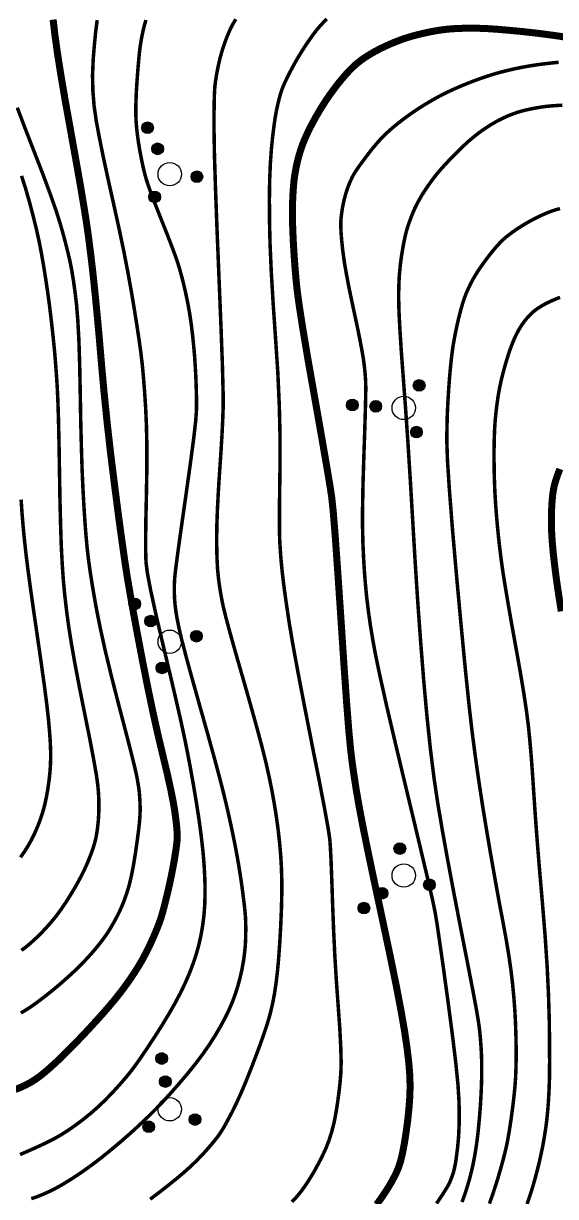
# Model space of a CAD drawing. Extents: x 396500 to 398250, y 1005980 to 1008200.
# Drawn here: x 398204.91 to 398216.28, y 1007827.17 to 1007852.26 of the extents above; entities that cross this region are included whole.
import ezdxf

# ---------------------------------------------------------------- set-up
doc = ezdxf.new("R2010")
doc.units = 0
doc.header["$LTSCALE"] = 0.5
doc.layers.get('0').update_dxf_attribs({"linetype": 'CONTINUOUS'})
doc.layers.add('DGX', color=2, linetype='CONTINUOUS')
doc.layers.add('ZBTZ', color=3, linetype='CONTINUOUS')

# ---------------------------------------------------------------- blocks, each defined once
blk = doc.blocks.new('*U110')
at = {"linetype": 'Continuous'}
for points in [[(-0.25, 2.2), (-0.238, 2.123), (-0.238, 2.277)], [(-0.238, 2.277), (-0.202, 2.053), (-0.202, 2.347)], [(-0.202, 2.053), (-0.238, 2.277), (-0.238, 2.123)], [(-0.202, 2.347), (-0.147, 1.998), (-0.147, 2.402)], [(-0.147, 1.998), (-0.202, 2.347), (-0.202, 2.053)], [(-0.147, 2.402), (-0.077, 1.962), (-0.077, 2.438)], [(-0.077, 1.962), (-0.147, 2.402), (-0.147, 1.998)], [(-0.077, 2.438), (0, 1.95), (0, 2.45)], [(0, 1.95), (-0.077, 2.438), (-0.077, 1.962)], [(0, 2.45), (0.077, 1.962), (0.077, 2.438)], [(0.077, 1.962), (0, 2.45), (0, 1.95)], [(0.077, 2.438), (0.147, 1.998), (0.147, 2.402)], [(0.147, 1.998), (0.077, 2.438), (0.077, 1.962)], [(0.147, 2.402), (0.202, 2.053), (0.202, 2.347)], [(0.202, 2.053), (0.147, 2.402), (0.147, 1.998)], [(0.202, 2.347), (0.238, 2.123), (0.238, 2.277)], [(0.238, 2.123), (0.202, 2.347), (0.202, 2.053)], [(0.25, 2.2), (0.238, 2.277), (0.238, 2.123)]]:
    blk.add_solid(points, dxfattribs=at)
blk = doc.blocks.new('*U109')
at = {"linetype": 'Continuous'}
for points in [[(-0.25, 1.2), (-0.238, 1.123), (-0.238, 1.277)], [(-0.238, 1.277), (-0.202, 1.053), (-0.202, 1.347)], [(-0.202, 1.053), (-0.238, 1.277), (-0.238, 1.123)], [(-0.202, 1.347), (-0.147, 0.998), (-0.147, 1.402)], [(-0.147, 0.998), (-0.202, 1.347), (-0.202, 1.053)], [(-0.147, 1.402), (-0.077, 0.962), (-0.077, 1.438)], [(-0.077, 0.962), (-0.147, 1.402), (-0.147, 0.998)], [(-0.077, 1.438), (0, 0.95), (0, 1.45)], [(0, 0.95), (-0.077, 1.438), (-0.077, 0.962)], [(0, 1.45), (0.077, 0.962), (0.077, 1.438)], [(0.077, 0.962), (0, 1.45), (0, 0.95)], [(0.077, 1.438), (0.147, 0.998), (0.147, 1.402)], [(0.147, 0.998), (0.077, 1.438), (0.077, 0.962)], [(0.147, 1.402), (0.202, 1.053), (0.202, 1.347)], [(0.202, 1.053), (0.147, 1.402), (0.147, 0.998)], [(0.202, 1.347), (0.238, 1.123), (0.238, 1.277)], [(0.238, 1.123), (0.202, 1.347), (0.202, 1.053)], [(0.25, 1.2), (0.238, 1.277), (0.238, 1.123)]]:
    blk.add_solid(points, dxfattribs=at)
blk = doc.blocks.new('*U108')
at = {"linetype": 'Continuous'}
for points in [[(-1.238, -0.523), (-1.202, -0.747), (-1.202, -0.453)], [(-1.202, -0.453), (-1.147, -0.802), (-1.147, -0.398)], [(-1.147, -0.802), (-1.202, -0.453), (-1.202, -0.747)], [(-1.147, -0.398), (-1.077, -0.838), (-1.077, -0.362)], [(-1.077, -0.838), (-1.147, -0.398), (-1.147, -0.802)], [(-1.077, -0.362), (-1, -0.85), (-1, -0.35)], [(-1, -0.85), (-1.077, -0.362), (-1.077, -0.838)], [(-1, -0.35), (-0.923, -0.838), (-0.923, -0.362)], [(-0.923, -0.838), (-1, -0.35), (-1, -0.85)], [(-0.923, -0.362), (-0.853, -0.802), (-0.853, -0.398)], [(-0.853, -0.802), (-0.923, -0.362), (-0.923, -0.838)], [(-0.853, -0.398), (-0.798, -0.747), (-0.798, -0.453)], [(-0.798, -0.747), (-0.853, -0.398), (-0.853, -0.802)], [(-0.798, -0.453), (-0.762, -0.677), (-0.762, -0.523)], [(-0.762, -0.677), (-0.798, -0.453), (-0.798, -0.747)], [(-1.25, -0.6), (-1.238, -0.677), (-1.238, -0.523)], [(-1.202, -0.747), (-1.238, -0.523), (-1.238, -0.677)], [(-0.75, -0.6), (-0.762, -0.523), (-0.762, -0.677)]]:
    blk.add_solid(points, dxfattribs=at)
blk = doc.blocks.new('*U107')
at = {"linetype": 'Continuous'}
for points in [[(0.762, -0.523), (0.798, -0.747), (0.798, -0.453)], [(0.798, -0.453), (0.853, -0.802), (0.853, -0.398)], [(0.853, -0.802), (0.798, -0.453), (0.798, -0.747)], [(0.853, -0.398), (0.923, -0.838), (0.923, -0.362)], [(0.923, -0.838), (0.853, -0.398), (0.853, -0.802)], [(0.923, -0.362), (1, -0.85), (1, -0.35)], [(1, -0.85), (0.923, -0.362), (0.923, -0.838)], [(1, -0.35), (1.077, -0.838), (1.077, -0.362)], [(1.077, -0.838), (1, -0.35), (1, -0.85)], [(1.077, -0.362), (1.147, -0.802), (1.147, -0.398)], [(1.147, -0.802), (1.077, -0.362), (1.077, -0.838)], [(1.147, -0.398), (1.202, -0.747), (1.202, -0.453)], [(1.202, -0.747), (1.147, -0.398), (1.147, -0.802)], [(1.202, -0.453), (1.238, -0.677), (1.238, -0.523)], [(1.238, -0.677), (1.202, -0.453), (1.202, -0.747)], [(0.75, -0.6), (0.762, -0.677), (0.762, -0.523)], [(0.798, -0.747), (0.762, -0.523), (0.762, -0.677)], [(1.25, -0.6), (1.238, -0.523), (1.238, -0.677)]]:
    blk.add_solid(points, dxfattribs=at)
blk = doc.blocks.new('gc160')
for centre, radius in [((0, 2.2), 0.25), ((0, 1.2), 0.25), ((0, 0), 0.5), ((-1, -0.6), 0.25), ((1, -0.6), 0.25)]:
    blk.add_circle(centre, radius)
at = {"linetype": 'Continuous'}
for name in ['*U110', '*U109', '*U108', '*U107']:
    blk.add_blockref(name, (0, 0), dxfattribs=at)

msp = doc.modelspace()

# ---------------------------------------------------------------- linework, layer by layer
at = {"layer": 'DGX', "color": 3, "linetype": 'Continuous', "lineweight": -2, "const_width": 0.15}
for points in [[(398205.545, 1007852.344), (398205.583, 1007852.019), (398205.636, 1007851.637), (398205.709, 1007851.168), (398205.804, 1007850.611), (398205.919, 1007849.968), (398206.033, 1007849.334), (398206.126, 1007848.806), (398206.197, 1007848.385), (398206.247, 1007848.071), (398206.287, 1007847.798), (398206.326, 1007847.502), (398206.365, 1007847.184), (398206.404, 1007846.842), (398206.444, 1007846.459), (398206.487, 1007846.016), (398206.533, 1007845.512), (398206.581, 1007844.948), (398206.636, 1007844.343), (398206.7, 1007843.716), (398206.773, 1007843.068), (398206.856, 1007842.397), (398206.938, 1007841.763), (398207.011, 1007841.221), (398207.075, 1007840.773), (398207.13, 1007840.418), (398207.188, 1007840.076), (398207.26, 1007839.666), (398207.349, 1007839.188), (398207.452, 1007838.643), (398207.563, 1007838.082), (398207.672, 1007837.558), (398207.78, 1007837.07), (398207.887, 1007836.62), (398207.983, 1007836.217), (398208.059, 1007835.873), (398208.115, 1007835.589), (398208.151, 1007835.364), (398208.174, 1007835.184), (398208.189, 1007835.035), (398208.196, 1007834.918), (398208.196, 1007834.832), (398208.189, 1007834.75), (398208.177, 1007834.647), (398208.159, 1007834.523), (398208.135, 1007834.377), (398208.106, 1007834.217), (398208.074, 1007834.051), (398208.037, 1007833.877), (398207.997, 1007833.697), (398207.955, 1007833.524), (398207.917, 1007833.372), (398207.881, 1007833.241), (398207.849, 1007833.13), (398207.811, 1007833.022), (398207.762, 1007832.895), (398207.701, 1007832.75), (398207.628, 1007832.587), (398207.545, 1007832.417), (398207.458, 1007832.251), (398207.364, 1007832.09), (398207.265, 1007831.934), (398207.162, 1007831.782), (398207.057, 1007831.636), (398206.95, 1007831.495), (398206.841, 1007831.36), (398206.728, 1007831.226), (398206.609, 1007831.089), (398206.484, 1007830.949), (398206.353, 1007830.806), (398206.221, 1007830.664), (398206.092, 1007830.529), (398205.966, 1007830.399), (398205.843, 1007830.274), (398205.724, 1007830.156), (398205.607, 1007830.045), (398205.493, 1007829.941), (398205.383, 1007829.844), (398205.273, 1007829.756), (398205.165, 1007829.678), (398205.057, 1007829.61), (398204.95, 1007829.554), (398204.843, 1007829.505), (398204.736, 1007829.462)], [(398216.53, 1007851.963), (398216.322, 1007851.995), (398216.09, 1007852.027), (398215.835, 1007852.059), (398215.556, 1007852.09), (398215.282, 1007852.116), (398215.039, 1007852.137), (398214.827, 1007852.151), (398214.648, 1007852.158), (398214.489, 1007852.16), (398214.337, 1007852.159), (398214.194, 1007852.155), (398214.059, 1007852.147), (398213.924, 1007852.134), (398213.782, 1007852.115), (398213.633, 1007852.089), (398213.477, 1007852.056), (398213.321, 1007852.019), (398213.172, 1007851.978), (398213.031, 1007851.933), (398212.898, 1007851.884), (398212.77, 1007851.832), (398212.646, 1007851.777), (398212.526, 1007851.719), (398212.41, 1007851.657), (398212.301, 1007851.594), (398212.201, 1007851.53), (398212.11, 1007851.466), (398212.028, 1007851.4), (398211.95, 1007851.33), (398211.87, 1007851.25), (398211.788, 1007851.16), (398211.704, 1007851.061), (398211.619, 1007850.957), (398211.538, 1007850.849), (398211.458, 1007850.739), (398211.381, 1007850.627), (398211.307, 1007850.512), (398211.234, 1007850.394), (398211.164, 1007850.274), (398211.096, 1007850.15), (398211.034, 1007850.031), (398210.98, 1007849.921), (398210.934, 1007849.82), (398210.896, 1007849.729), (398210.863, 1007849.642), (398210.833, 1007849.554), (398210.805, 1007849.464), (398210.78, 1007849.373), (398210.757, 1007849.281), (398210.737, 1007849.187), (398210.719, 1007849.09), (398210.703, 1007848.992), (398210.689, 1007848.884), (398210.678, 1007848.759), (398210.669, 1007848.616), (398210.661, 1007848.456), (398210.657, 1007848.274), (398210.658, 1007848.067), (398210.665, 1007847.834), (398210.677, 1007847.576), (398210.693, 1007847.308), (398210.712, 1007847.047), (398210.734, 1007846.791), (398210.76, 1007846.542), (398210.804, 1007846.216), (398210.88, 1007845.729), (398210.988, 1007845.083), (398211.13, 1007844.277), (398211.271, 1007843.477), (398211.379, 1007842.852), (398211.455, 1007842.402), (398211.497, 1007842.125), (398211.529, 1007841.821), (398211.572, 1007841.287), (398211.626, 1007840.525), (398211.693, 1007839.533), (398211.759, 1007838.53), (398211.815, 1007837.734), (398211.861, 1007837.145), (398211.897, 1007836.763), (398211.931, 1007836.476), (398211.974, 1007836.172), (398212.024, 1007835.85), (398212.083, 1007835.512), (398212.16, 1007835.103), (398212.268, 1007834.57), (398212.405, 1007833.915), (398212.572, 1007833.136), (398212.738, 1007832.353), (398212.875, 1007831.685), (398212.98, 1007831.132), (398213.056, 1007830.693), (398213.108, 1007830.334), (398213.145, 1007830.018), (398213.166, 1007829.745), (398213.171, 1007829.516), (398213.164, 1007829.3), (398213.147, 1007829.068), (398213.122, 1007828.82), (398213.087, 1007828.555), (398213.047, 1007828.302), (398213.006, 1007828.088), (398212.963, 1007827.913), (398212.918, 1007827.779), (398212.866, 1007827.66), (398212.801, 1007827.533), (398212.724, 1007827.399), (398212.635, 1007827.258), (398212.542, 1007827.122), (398212.456, 1007827.003)], [(398216.371, 1007842.733), (398216.323, 1007842.609), (398216.285, 1007842.498), (398216.257, 1007842.402), (398216.235, 1007842.301), (398216.217, 1007842.178), (398216.203, 1007842.034), (398216.194, 1007841.867), (398216.189, 1007841.688), (398216.19, 1007841.509), (398216.197, 1007841.328), (398216.21, 1007841.145), (398216.227, 1007840.957), (398216.249, 1007840.755), (398216.275, 1007840.541), (398216.305, 1007840.315), (398216.345, 1007840.042), (398216.401, 1007839.689)]]:
    msp.add_lwpolyline(points, dxfattribs=at)
at = {"layer": 'DGX', "linetype": 'Continuous', "const_width": 0.075}
for points in [[(398206.486, 1007852.333), (398206.455, 1007852.092), (398206.427, 1007851.812), (398206.401, 1007851.492), (398206.387, 1007851.155), (398206.394, 1007850.821), (398206.421, 1007850.492), (398206.468, 1007850.167), (398206.534, 1007849.816), (398206.616, 1007849.41), (398206.715, 1007848.95), (398206.83, 1007848.435), (398206.946, 1007847.909), (398207.05, 1007847.416), (398207.139, 1007846.956), (398207.216, 1007846.529), (398207.281, 1007846.141), (398207.336, 1007845.796), (398207.381, 1007845.496), (398207.417, 1007845.239), (398207.447, 1007844.988), (398207.474, 1007844.704), (398207.499, 1007844.386), (398207.522, 1007844.036), (398207.539, 1007843.645), (398207.548, 1007843.206), (398207.547, 1007842.72), (398207.538, 1007842.186), (398207.527, 1007841.677), (398207.522, 1007841.267), (398207.523, 1007840.955), (398207.529, 1007840.742), (398207.558, 1007840.511), (398207.627, 1007840.146), (398207.736, 1007839.646), (398207.884, 1007839.011), (398208.039, 1007838.361), (398208.167, 1007837.814), (398208.268, 1007837.371), (398208.342, 1007837.03), (398208.404, 1007836.728), (398208.467, 1007836.396), (398208.532, 1007836.035), (398208.598, 1007835.646), (398208.659, 1007835.255), (398208.708, 1007834.891), (398208.746, 1007834.553), (398208.772, 1007834.241), (398208.787, 1007833.952), (398208.791, 1007833.682), (398208.785, 1007833.43), (398208.768, 1007833.198), (398208.741, 1007832.978), (398208.704, 1007832.764), (398208.658, 1007832.556), (398208.602, 1007832.355), (398208.536, 1007832.155), (398208.458, 1007831.951), (398208.369, 1007831.745), (398208.269, 1007831.536), (398208.154, 1007831.318), (398208.022, 1007831.086), (398207.874, 1007830.84), (398207.708, 1007830.579), (398207.545, 1007830.332), (398207.405, 1007830.125), (398207.286, 1007829.958), (398207.191, 1007829.832), (398207.101, 1007829.722), (398206.999, 1007829.604), (398206.887, 1007829.478), (398206.762, 1007829.344), (398206.628, 1007829.208), (398206.486, 1007829.074), (398206.337, 1007828.944), (398206.18, 1007828.817), (398206.02, 1007828.697), (398205.865, 1007828.589), (398205.714, 1007828.493), (398205.567, 1007828.409), (398205.389, 1007828.319), (398205.146, 1007828.206), (398204.838, 1007828.071)], [(398207.528, 1007852.336), (398207.497, 1007852.23), (398207.471, 1007852.125), (398207.448, 1007852.019), (398207.427, 1007851.911), (398207.409, 1007851.801), (398207.392, 1007851.67), (398207.375, 1007851.497), (398207.356, 1007851.281), (398207.337, 1007851.024), (398207.321, 1007850.762), (398207.313, 1007850.533), (398207.311, 1007850.338), (398207.317, 1007850.176), (398207.329, 1007850.026), (398207.347, 1007849.868), (398207.37, 1007849.702), (398207.4, 1007849.527), (398207.433, 1007849.356), (398207.465, 1007849.201), (398207.498, 1007849.062), (398207.532, 1007848.939), (398207.577, 1007848.799), (398207.645, 1007848.609), (398207.738, 1007848.367), (398207.853, 1007848.075), (398207.97, 1007847.781), (398208.066, 1007847.533), (398208.141, 1007847.332), (398208.196, 1007847.177), (398208.24, 1007847.036), (398208.285, 1007846.876), (398208.331, 1007846.696), (398208.377, 1007846.497), (398208.421, 1007846.285), (398208.46, 1007846.067), (398208.494, 1007845.843), (398208.522, 1007845.613), (398208.546, 1007845.382), (398208.566, 1007845.157), (398208.581, 1007844.936), (398208.593, 1007844.719), (398208.601, 1007844.514), (398208.606, 1007844.325), (398208.608, 1007844.153), (398208.607, 1007843.997), (398208.592, 1007843.773), (398208.549, 1007843.395), (398208.479, 1007842.865), (398208.383, 1007842.18), (398208.286, 1007841.5), (398208.214, 1007840.983), (398208.167, 1007840.627), (398208.145, 1007840.435), (398208.137, 1007840.322), (398208.134, 1007840.207), (398208.134, 1007840.088), (398208.139, 1007839.966), (398208.149, 1007839.835), (398208.168, 1007839.688), (398208.195, 1007839.524), (398208.231, 1007839.344), (398208.288, 1007839.098), (398208.382, 1007838.737), (398208.512, 1007838.26), (398208.678, 1007837.667), (398208.848, 1007837.063), (398208.989, 1007836.553), (398209.1, 1007836.138), (398209.182, 1007835.816), (398209.248, 1007835.543), (398209.309, 1007835.275), (398209.366, 1007835.012), (398209.419, 1007834.754), (398209.467, 1007834.502), (398209.509, 1007834.26), (398209.547, 1007834.026), (398209.579, 1007833.802), (398209.606, 1007833.598), (398209.627, 1007833.427), (398209.642, 1007833.287), (398209.652, 1007833.179), (398209.657, 1007833.08), (398209.66, 1007832.966), (398209.66, 1007832.837), (398209.658, 1007832.693), (398209.65, 1007832.537), (398209.634, 1007832.373), (398209.61, 1007832.201), (398209.577, 1007832.021), (398209.536, 1007831.84), (398209.488, 1007831.664), (398209.433, 1007831.493), (398209.372, 1007831.327), (398209.3, 1007831.161), (398209.215, 1007830.987), (398209.117, 1007830.806), (398209.007, 1007830.617), (398208.883, 1007830.423), (398208.745, 1007830.224), (398208.592, 1007830.02), (398208.425, 1007829.812), (398208.252, 1007829.607), (398208.081, 1007829.412), (398207.912, 1007829.226), (398207.745, 1007829.051), (398207.573, 1007828.879), (398207.387, 1007828.702), (398207.189, 1007828.521), (398206.977, 1007828.336), (398206.765, 1007828.158), (398206.564, 1007827.996), (398206.375, 1007827.851), (398206.197, 1007827.723), (398206.03, 1007827.609), (398205.873, 1007827.509), (398205.727, 1007827.42), (398205.59, 1007827.345), (398205.459, 1007827.279), (398205.33, 1007827.221), (398205.203, 1007827.17), (398205.079, 1007827.127)], [(398209.448, 1007852.352), (398209.41, 1007852.291), (398209.374, 1007852.228), (398209.338, 1007852.159), (398209.301, 1007852.076), (398209.261, 1007851.98), (398209.22, 1007851.871), (398209.179, 1007851.754), (398209.142, 1007851.632), (398209.108, 1007851.507), (398209.078, 1007851.378), (398209.052, 1007851.25), (398209.03, 1007851.128), (398209.012, 1007851.011), (398208.999, 1007850.901), (398208.991, 1007850.761), (398208.985, 1007850.554), (398208.982, 1007850.28), (398208.983, 1007849.939), (398208.991, 1007849.465), (398209.012, 1007848.79), (398209.044, 1007847.914), (398209.088, 1007846.838), (398209.131, 1007845.781), (398209.161, 1007844.962), (398209.176, 1007844.38), (398209.177, 1007844.037), (398209.168, 1007843.784), (398209.153, 1007843.474), (398209.131, 1007843.108), (398209.102, 1007842.684), (398209.075, 1007842.256), (398209.055, 1007841.874), (398209.043, 1007841.538), (398209.039, 1007841.25), (398209.041, 1007840.997), (398209.048, 1007840.773), (398209.059, 1007840.575), (398209.076, 1007840.405), (398209.097, 1007840.249), (398209.121, 1007840.094), (398209.149, 1007839.939), (398209.181, 1007839.784), (398209.233, 1007839.572), (398209.32, 1007839.245), (398209.444, 1007838.802), (398209.604, 1007838.244), (398209.768, 1007837.669), (398209.905, 1007837.176), (398210.014, 1007836.765), (398210.096, 1007836.434), (398210.16, 1007836.146), (398210.219, 1007835.857), (398210.27, 1007835.57), (398210.316, 1007835.283), (398210.354, 1007835.001), (398210.384, 1007834.728), (398210.407, 1007834.464), (398210.422, 1007834.209), (398210.43, 1007833.944), (398210.43, 1007833.647), (398210.422, 1007833.32), (398210.407, 1007832.961), (398210.387, 1007832.604), (398210.364, 1007832.282), (398210.338, 1007831.995), (398210.308, 1007831.743), (398210.274, 1007831.513), (398210.232, 1007831.293), (398210.182, 1007831.082), (398210.124, 1007830.882), (398210.056, 1007830.674), (398209.975, 1007830.444), (398209.882, 1007830.192), (398209.776, 1007829.916), (398209.668, 1007829.644), (398209.566, 1007829.402), (398209.47, 1007829.19), (398209.381, 1007829.007), (398209.3, 1007828.852), (398209.229, 1007828.721), (398209.169, 1007828.616), (398209.118, 1007828.535), (398209.066, 1007828.461), (398208.998, 1007828.375), (398208.916, 1007828.275), (398208.819, 1007828.163), (398208.711, 1007828.045), (398208.596, 1007827.927), (398208.474, 1007827.81), (398208.344, 1007827.693), (398208.199, 1007827.57), (398208.029, 1007827.433), (398207.836, 1007827.281), (398207.619, 1007827.116)], [(398211.393, 1007852.359), (398211.316, 1007852.282), (398211.247, 1007852.207), (398211.184, 1007852.133), (398211.123, 1007852.055), (398211.057, 1007851.964), (398210.985, 1007851.861), (398210.908, 1007851.745), (398210.829, 1007851.62), (398210.753, 1007851.493), (398210.679, 1007851.361), (398210.607, 1007851.225), (398210.542, 1007851.096), (398210.489, 1007850.985), (398210.449, 1007850.89), (398210.42, 1007850.812), (398210.396, 1007850.735), (398210.371, 1007850.642), (398210.345, 1007850.533), (398210.318, 1007850.409), (398210.29, 1007850.257), (398210.263, 1007850.069), (398210.235, 1007849.842), (398210.208, 1007849.578), (398210.186, 1007849.272), (398210.171, 1007848.916), (398210.165, 1007848.513), (398210.167, 1007848.06), (398210.179, 1007847.546), (398210.205, 1007846.957), (398210.244, 1007846.293), (398210.295, 1007845.554), (398210.345, 1007844.798), (398210.377, 1007844.084), (398210.393, 1007843.413), (398210.392, 1007842.784), (398210.384, 1007842.233), (398210.38, 1007841.793), (398210.38, 1007841.465), (398210.384, 1007841.25), (398210.393, 1007841.086), (398210.404, 1007840.913), (398210.419, 1007840.732), (398210.438, 1007840.542), (398210.463, 1007840.326), (398210.497, 1007840.067), (398210.54, 1007839.766), (398210.592, 1007839.422), (398210.665, 1007838.989), (398210.769, 1007838.42), (398210.904, 1007837.715), (398211.069, 1007836.875), (398211.23, 1007836.064), (398211.348, 1007835.45), (398211.423, 1007835.031), (398211.456, 1007834.808), (398211.469, 1007834.629), (398211.483, 1007834.342), (398211.498, 1007833.947), (398211.515, 1007833.444), (398211.536, 1007832.89), (398211.562, 1007832.341), (398211.595, 1007831.797), (398211.634, 1007831.258), (398211.669, 1007830.767), (398211.69, 1007830.363), (398211.698, 1007830.049), (398211.692, 1007829.823), (398211.677, 1007829.634), (398211.655, 1007829.434), (398211.627, 1007829.221), (398211.593, 1007828.997), (398211.551, 1007828.774), (398211.499, 1007828.567), (398211.439, 1007828.376), (398211.371, 1007828.202), (398211.294, 1007828.036), (398211.21, 1007827.872), (398211.121, 1007827.71), (398211.024, 1007827.549), (398210.926, 1007827.399), (398210.83, 1007827.267), (398210.737, 1007827.154), (398210.646, 1007827.059)], [(398213.736, 1007827.024), (398213.831, 1007827.166), (398213.906, 1007827.282), (398213.962, 1007827.373), (398213.998, 1007827.437), (398214.023, 1007827.492), (398214.048, 1007827.552), (398214.073, 1007827.619), (398214.097, 1007827.692), (398214.12, 1007827.785), (398214.144, 1007827.909), (398214.166, 1007828.067), (398214.189, 1007828.256), (398214.208, 1007828.471), (398214.218, 1007828.703), (398214.221, 1007828.952), (398214.215, 1007829.219), (398214.194, 1007829.559), (398214.147, 1007830.029), (398214.075, 1007830.628), (398213.979, 1007831.357), (398213.881, 1007832.071), (398213.802, 1007832.625), (398213.744, 1007833.02), (398213.705, 1007833.256), (398213.647, 1007833.534), (398213.527, 1007834.053), (398213.347, 1007834.814), (398213.107, 1007835.817), (398212.862, 1007836.844), (398212.668, 1007837.675), (398212.526, 1007838.311), (398212.434, 1007838.751), (398212.373, 1007839.085), (398212.321, 1007839.401), (398212.279, 1007839.698), (398212.245, 1007839.977), (398212.218, 1007840.253), (398212.195, 1007840.539), (398212.177, 1007840.836), (398212.163, 1007841.144), (398212.155, 1007841.495), (398212.156, 1007841.922), (398212.165, 1007842.425), (398212.183, 1007843.004), (398212.202, 1007843.56), (398212.215, 1007843.994), (398212.223, 1007844.306), (398212.224, 1007844.497), (398212.22, 1007844.63), (398212.21, 1007844.77), (398212.195, 1007844.919), (398212.175, 1007845.074), (398212.143, 1007845.264), (398212.096, 1007845.513), (398212.033, 1007845.823), (398211.953, 1007846.193), (398211.874, 1007846.57), (398211.81, 1007846.901), (398211.762, 1007847.186), (398211.73, 1007847.426), (398211.709, 1007847.625), (398211.696, 1007847.792), (398211.69, 1007847.925), (398211.691, 1007848.025), (398211.697, 1007848.11), (398211.708, 1007848.2), (398211.722, 1007848.293), (398211.74, 1007848.39), (398211.761, 1007848.487), (398211.785, 1007848.578), (398211.81, 1007848.665), (398211.838, 1007848.747), (398211.867, 1007848.823), (398211.897, 1007848.894), (398211.928, 1007848.959), (398211.959, 1007849.019), (398212, 1007849.088), (398212.062, 1007849.18), (398212.144, 1007849.294), (398212.247, 1007849.432), (398212.356, 1007849.573), (398212.459, 1007849.697), (398212.555, 1007849.804), (398212.644, 1007849.893), (398212.732, 1007849.974), (398212.824, 1007850.053), (398212.92, 1007850.132), (398213.019, 1007850.209), (398213.122, 1007850.285), (398213.227, 1007850.359), (398213.333, 1007850.43), (398213.441, 1007850.5), (398213.55, 1007850.566), (398213.658, 1007850.629), (398213.766, 1007850.689), (398213.874, 1007850.746), (398213.987, 1007850.802), (398214.111, 1007850.859), (398214.246, 1007850.918), (398214.392, 1007850.978), (398214.542, 1007851.037), (398214.689, 1007851.09), (398214.834, 1007851.139), (398214.976, 1007851.183), (398215.117, 1007851.223), (398215.262, 1007851.259), (398215.409, 1007851.293), (398215.559, 1007851.324), (398215.712, 1007851.351), (398215.868, 1007851.376), (398216.027, 1007851.397), (398216.189, 1007851.416), (398216.344, 1007851.432)], [(398214.28, 1007827.056), (398214.34, 1007827.223), (398214.391, 1007827.38), (398214.435, 1007827.529), (398214.471, 1007827.668), (398214.503, 1007827.803), (398214.531, 1007827.939), (398214.557, 1007828.077), (398214.579, 1007828.216), (398214.6, 1007828.364), (398214.62, 1007828.527), (398214.638, 1007828.705), (398214.656, 1007828.898), (398214.671, 1007829.095), (398214.683, 1007829.287), (398214.692, 1007829.472), (398214.698, 1007829.651), (398214.701, 1007829.825), (398214.701, 1007829.996), (398214.697, 1007830.163), (398214.689, 1007830.327), (398214.678, 1007830.486), (398214.665, 1007830.639), (398214.649, 1007830.786), (398214.629, 1007830.927), (398214.591, 1007831.153), (398214.517, 1007831.552), (398214.406, 1007832.126), (398214.259, 1007832.874), (398214.105, 1007833.669), (398213.971, 1007834.385), (398213.857, 1007835.021), (398213.763, 1007835.578), (398213.681, 1007836.13), (398213.604, 1007836.752), (398213.531, 1007837.444), (398213.462, 1007838.206), (398213.398, 1007839.016), (398213.337, 1007839.852), (398213.281, 1007840.714), (398213.228, 1007841.602), (398213.177, 1007842.468), (398213.127, 1007843.264), (398213.077, 1007843.99), (398213.028, 1007844.647), (398212.985, 1007845.222), (398212.954, 1007845.702), (398212.934, 1007846.088), (398212.927, 1007846.379), (398212.929, 1007846.619), (398212.939, 1007846.849), (398212.959, 1007847.071), (398212.986, 1007847.284), (398213.019, 1007847.48), (398213.052, 1007847.651), (398213.086, 1007847.797), (398213.121, 1007847.918), (398213.158, 1007848.025), (398213.196, 1007848.127), (398213.236, 1007848.226), (398213.278, 1007848.32), (398213.324, 1007848.414), (398213.376, 1007848.509), (398213.433, 1007848.606), (398213.496, 1007848.704), (398213.562, 1007848.801), (398213.628, 1007848.894), (398213.694, 1007848.981), (398213.759, 1007849.063), (398213.832, 1007849.148), (398213.918, 1007849.243), (398214.017, 1007849.349), (398214.13, 1007849.465), (398214.244, 1007849.578), (398214.349, 1007849.678), (398214.444, 1007849.764), (398214.53, 1007849.836), (398214.611, 1007849.899), (398214.691, 1007849.959), (398214.771, 1007850.015), (398214.85, 1007850.066), (398214.929, 1007850.115), (398215.007, 1007850.16), (398215.084, 1007850.201), (398215.16, 1007850.239), (398215.236, 1007850.274), (398215.312, 1007850.306), (398215.387, 1007850.334), (398215.461, 1007850.36), (398215.541, 1007850.384), (398215.629, 1007850.407), (398215.727, 1007850.429), (398215.835, 1007850.451), (398215.949, 1007850.47), (398216.065, 1007850.486), (398216.184, 1007850.498), (398216.306, 1007850.507), (398216.425, 1007850.513)], [(398204.779, 1007850.462), (398204.946, 1007850.02), (398205.14, 1007849.52), (398205.33, 1007849.029), (398205.484, 1007848.612), (398205.604, 1007848.271), (398205.689, 1007848.004), (398205.753, 1007847.781), (398205.81, 1007847.569), (398205.86, 1007847.368), (398205.904, 1007847.179), (398205.943, 1007846.983), (398205.979, 1007846.762), (398206.013, 1007846.518), (398206.045, 1007846.248), (398206.072, 1007845.92), (398206.095, 1007845.498), (398206.112, 1007844.982), (398206.124, 1007844.373), (398206.135, 1007843.751), (398206.149, 1007843.201), (398206.164, 1007842.722), (398206.182, 1007842.314), (398206.202, 1007841.957), (398206.223, 1007841.631), (398206.245, 1007841.335), (398206.269, 1007841.07), (398206.3, 1007840.801), (398206.343, 1007840.493), (398206.399, 1007840.145), (398206.467, 1007839.758), (398206.553, 1007839.325), (398206.661, 1007838.837), (398206.792, 1007838.295), (398206.944, 1007837.698), (398207.091, 1007837.136), (398207.204, 1007836.698), (398207.282, 1007836.382), (398207.326, 1007836.19), (398207.35, 1007836.063), (398207.37, 1007835.943), (398207.385, 1007835.83), (398207.394, 1007835.724), (398207.4, 1007835.621), (398207.403, 1007835.517), (398207.403, 1007835.412), (398207.399, 1007835.304), (398207.389, 1007835.175), (398207.37, 1007835.003), (398207.342, 1007834.788), (398207.305, 1007834.53), (398207.263, 1007834.266), (398207.218, 1007834.036), (398207.171, 1007833.837), (398207.122, 1007833.672), (398207.071, 1007833.527), (398207.018, 1007833.393), (398206.962, 1007833.268), (398206.905, 1007833.154), (398206.848, 1007833.048), (398206.793, 1007832.952), (398206.741, 1007832.864), (398206.69, 1007832.786), (398206.635, 1007832.708), (398206.57, 1007832.621), (398206.494, 1007832.526), (398206.408, 1007832.422), (398206.313, 1007832.314), (398206.211, 1007832.204), (398206.102, 1007832.093), (398205.986, 1007831.981), (398205.864, 1007831.869), (398205.738, 1007831.757), (398205.607, 1007831.645), (398205.471, 1007831.534), (398205.339, 1007831.43), (398205.22, 1007831.34), (398205.114, 1007831.263), (398205.022, 1007831.201), (398204.937, 1007831.147), (398204.855, 1007831.098)], [(398216.374, 1007848.302), (398216.273, 1007848.274), (398216.166, 1007848.238), (398216.053, 1007848.192), (398215.935, 1007848.139), (398215.814, 1007848.078), (398215.691, 1007848.011), (398215.565, 1007847.936), (398215.444, 1007847.859), (398215.338, 1007847.784), (398215.244, 1007847.713), (398215.165, 1007847.644), (398215.091, 1007847.571), (398215.013, 1007847.486), (398214.932, 1007847.39), (398214.846, 1007847.282), (398214.764, 1007847.171), (398214.689, 1007847.067), (398214.622, 1007846.968), (398214.564, 1007846.876), (398214.511, 1007846.785), (398214.462, 1007846.691), (398214.416, 1007846.595), (398214.372, 1007846.496), (398214.331, 1007846.387), (398214.29, 1007846.262), (398214.25, 1007846.122), (398214.21, 1007845.965), (398214.172, 1007845.802), (398214.139, 1007845.641), (398214.109, 1007845.483), (398214.083, 1007845.327), (398214.06, 1007845.157), (398214.038, 1007844.954), (398214.016, 1007844.719), (398213.996, 1007844.451), (398213.978, 1007844.167), (398213.965, 1007843.883), (398213.958, 1007843.599), (398213.956, 1007843.315), (398213.969, 1007842.921), (398214.009, 1007842.306), (398214.074, 1007841.47), (398214.166, 1007840.414), (398214.266, 1007839.333), (398214.354, 1007838.419), (398214.431, 1007837.673), (398214.498, 1007837.096), (398214.563, 1007836.594), (398214.637, 1007836.073), (398214.719, 1007835.534), (398214.81, 1007834.976), (398214.903, 1007834.432), (398214.991, 1007833.932), (398215.073, 1007833.476), (398215.151, 1007833.066), (398215.22, 1007832.69), (398215.278, 1007832.341), (398215.325, 1007832.018), (398215.36, 1007831.722), (398215.387, 1007831.44), (398215.408, 1007831.159), (398215.423, 1007830.881), (398215.432, 1007830.604), (398215.436, 1007830.342), (398215.436, 1007830.108), (398215.432, 1007829.903), (398215.425, 1007829.725), (398215.413, 1007829.555), (398215.396, 1007829.372), (398215.374, 1007829.175), (398215.347, 1007828.965), (398215.318, 1007828.758), (398215.289, 1007828.573), (398215.261, 1007828.408), (398215.232, 1007828.265), (398215.2, 1007828.124), (398215.16, 1007827.966), (398215.112, 1007827.793), (398215.058, 1007827.603), (398214.997, 1007827.406), (398214.933, 1007827.212), (398214.865, 1007827.021)], [(398216.375, 1007846.403), (398216.295, 1007846.373), (398216.212, 1007846.338), (398216.128, 1007846.299), (398216.045, 1007846.257), (398215.969, 1007846.213), (398215.899, 1007846.169), (398215.837, 1007846.124), (398215.778, 1007846.074), (398215.719, 1007846.016), (398215.66, 1007845.95), (398215.602, 1007845.877), (398215.545, 1007845.795), (398215.491, 1007845.706), (398215.44, 1007845.61), (398215.392, 1007845.506), (398215.345, 1007845.392), (398215.298, 1007845.263), (398215.251, 1007845.12), (398215.204, 1007844.963), (398215.16, 1007844.802), (398215.121, 1007844.647), (398215.089, 1007844.499), (398215.062, 1007844.357), (398215.04, 1007844.215), (398215.02, 1007844.066), (398215.002, 1007843.912), (398214.987, 1007843.752), (398214.976, 1007843.573), (398214.968, 1007843.363), (398214.964, 1007843.121), (398214.965, 1007842.847), (398214.97, 1007842.556), (398214.981, 1007842.261), (398214.999, 1007841.961), (398215.023, 1007841.657), (398215.051, 1007841.356), (398215.083, 1007841.066), (398215.118, 1007840.785), (398215.156, 1007840.515), (398215.204, 1007840.215), (398215.266, 1007839.845), (398215.343, 1007839.405), (398215.435, 1007838.895), (398215.526, 1007838.384), (398215.6, 1007837.94), (398215.656, 1007837.563), (398215.696, 1007837.252), (398215.726, 1007836.956), (398215.756, 1007836.618), (398215.784, 1007836.24), (398215.812, 1007835.822), (398215.844, 1007835.345), (398215.885, 1007834.792), (398215.936, 1007834.164), (398215.997, 1007833.46), (398216.055, 1007832.746), (398216.099, 1007832.087), (398216.128, 1007831.484), (398216.144, 1007830.936), (398216.15, 1007830.452), (398216.151, 1007830.042), (398216.148, 1007829.706), (398216.139, 1007829.443), (398216.127, 1007829.222), (398216.111, 1007829.012), (398216.091, 1007828.814), (398216.067, 1007828.626), (398216.038, 1007828.444), (398216.006, 1007828.261), (398215.968, 1007828.077), (398215.927, 1007827.892), (398215.881, 1007827.709), (398215.833, 1007827.529), (398215.782, 1007827.353), (398215.727, 1007827.181), (398215.671, 1007827.014)], [(398204.861, 1007842.079), (398204.881, 1007841.786), (398204.905, 1007841.497), (398204.933, 1007841.211), (398204.964, 1007840.928), (398205.004, 1007840.605), (398205.059, 1007840.195), (398205.129, 1007839.7), (398205.214, 1007839.118), (398205.297, 1007838.54), (398205.364, 1007838.055), (398205.414, 1007837.663), (398205.447, 1007837.365), (398205.468, 1007837.125), (398205.483, 1007836.911), (398205.491, 1007836.723), (398205.493, 1007836.561), (398205.488, 1007836.407), (398205.477, 1007836.244), (398205.458, 1007836.072), (398205.432, 1007835.89), (398205.4, 1007835.708), (398205.362, 1007835.536), (398205.317, 1007835.373), (398205.265, 1007835.22), (398205.209, 1007835.075), (398205.149, 1007834.937), (398205.084, 1007834.806), (398205.016, 1007834.683), (398204.939, 1007834.559), (398204.848, 1007834.428)]]:
    msp.add_lwpolyline(points, dxfattribs=at)
at = {"layer": 'DGX', "linetype": 'Continuous', "const_width": 0.075, "flags": 128}
msp.add_lwpolyline([(398204.87, 1007849.003), (398204.961, 1007848.719), (398205.045, 1007848.424), (398205.121, 1007848.134), (398205.188, 1007847.861), (398205.244, 1007847.608), (398205.29, 1007847.373), (398205.33, 1007847.146), (398205.368, 1007846.916), (398205.404, 1007846.683), (398205.438, 1007846.448), (398205.47, 1007846.209), (398205.499, 1007845.969), (398205.527, 1007845.726), (398205.553, 1007845.482), (398205.577, 1007845.235), (398205.598, 1007844.986), (398205.617, 1007844.734), (398205.633, 1007844.481), (398205.647, 1007844.177), (398205.66, 1007843.777), (398205.671, 1007843.279), (398205.681, 1007842.685), (398205.691, 1007842.08), (398205.704, 1007841.551), (398205.719, 1007841.098), (398205.738, 1007840.721), (398205.761, 1007840.382), (398205.793, 1007840.042), (398205.832, 1007839.702), (398205.878, 1007839.361), (398205.937, 1007838.988), (398206.014, 1007838.553), (398206.109, 1007838.055), (398206.221, 1007837.495), (398206.329, 1007836.956), (398206.411, 1007836.523), (398206.468, 1007836.197), (398206.499, 1007835.976), (398206.514, 1007835.81), (398206.522, 1007835.647), (398206.523, 1007835.488), (398206.518, 1007835.333), (398206.508, 1007835.185), (398206.493, 1007835.05), (398206.475, 1007834.928), (398206.454, 1007834.819), (398206.425, 1007834.71), (398206.387, 1007834.59), (398206.339, 1007834.458), (398206.281, 1007834.315), (398206.212, 1007834.161), (398206.131, 1007833.999), (398206.038, 1007833.828), (398205.932, 1007833.648), (398205.822, 1007833.473), (398205.715, 1007833.315), (398205.612, 1007833.175), (398205.512, 1007833.052), (398205.416, 1007832.942), (398205.323, 1007832.842), (398205.233, 1007832.75), (398205.146, 1007832.668), (398205.065, 1007832.595), (398204.992, 1007832.533), (398204.926, 1007832.481), (398204.867, 1007832.439)], dxfattribs=at)

# ---------------------------------------------------------------- block references
at = {"layer": 'ZBTZ', "linetype": 'Continuous', "yscale": 0.5}
for p, xscale, rotation in [((398208.036, 1007849.039), 0.500000000017394, 25.53849910248589), ((398213.036, 1007844.039), 0.5000000000465856, 86.67378764980776), ((398208.036, 1007839.039), 0.5000000000010896, 42.68868068957075), ((398213.036, 1007834.039), 0.50000000003047, 129.2800683567955), ((398208.036, 1007829.039), 0.4999999999684012, 8.976104003380893)]:
    msp.add_blockref('gc160', p, dxfattribs=dict(at, xscale=xscale, rotation=rotation))

doc.saveas('drawing.dxf')
